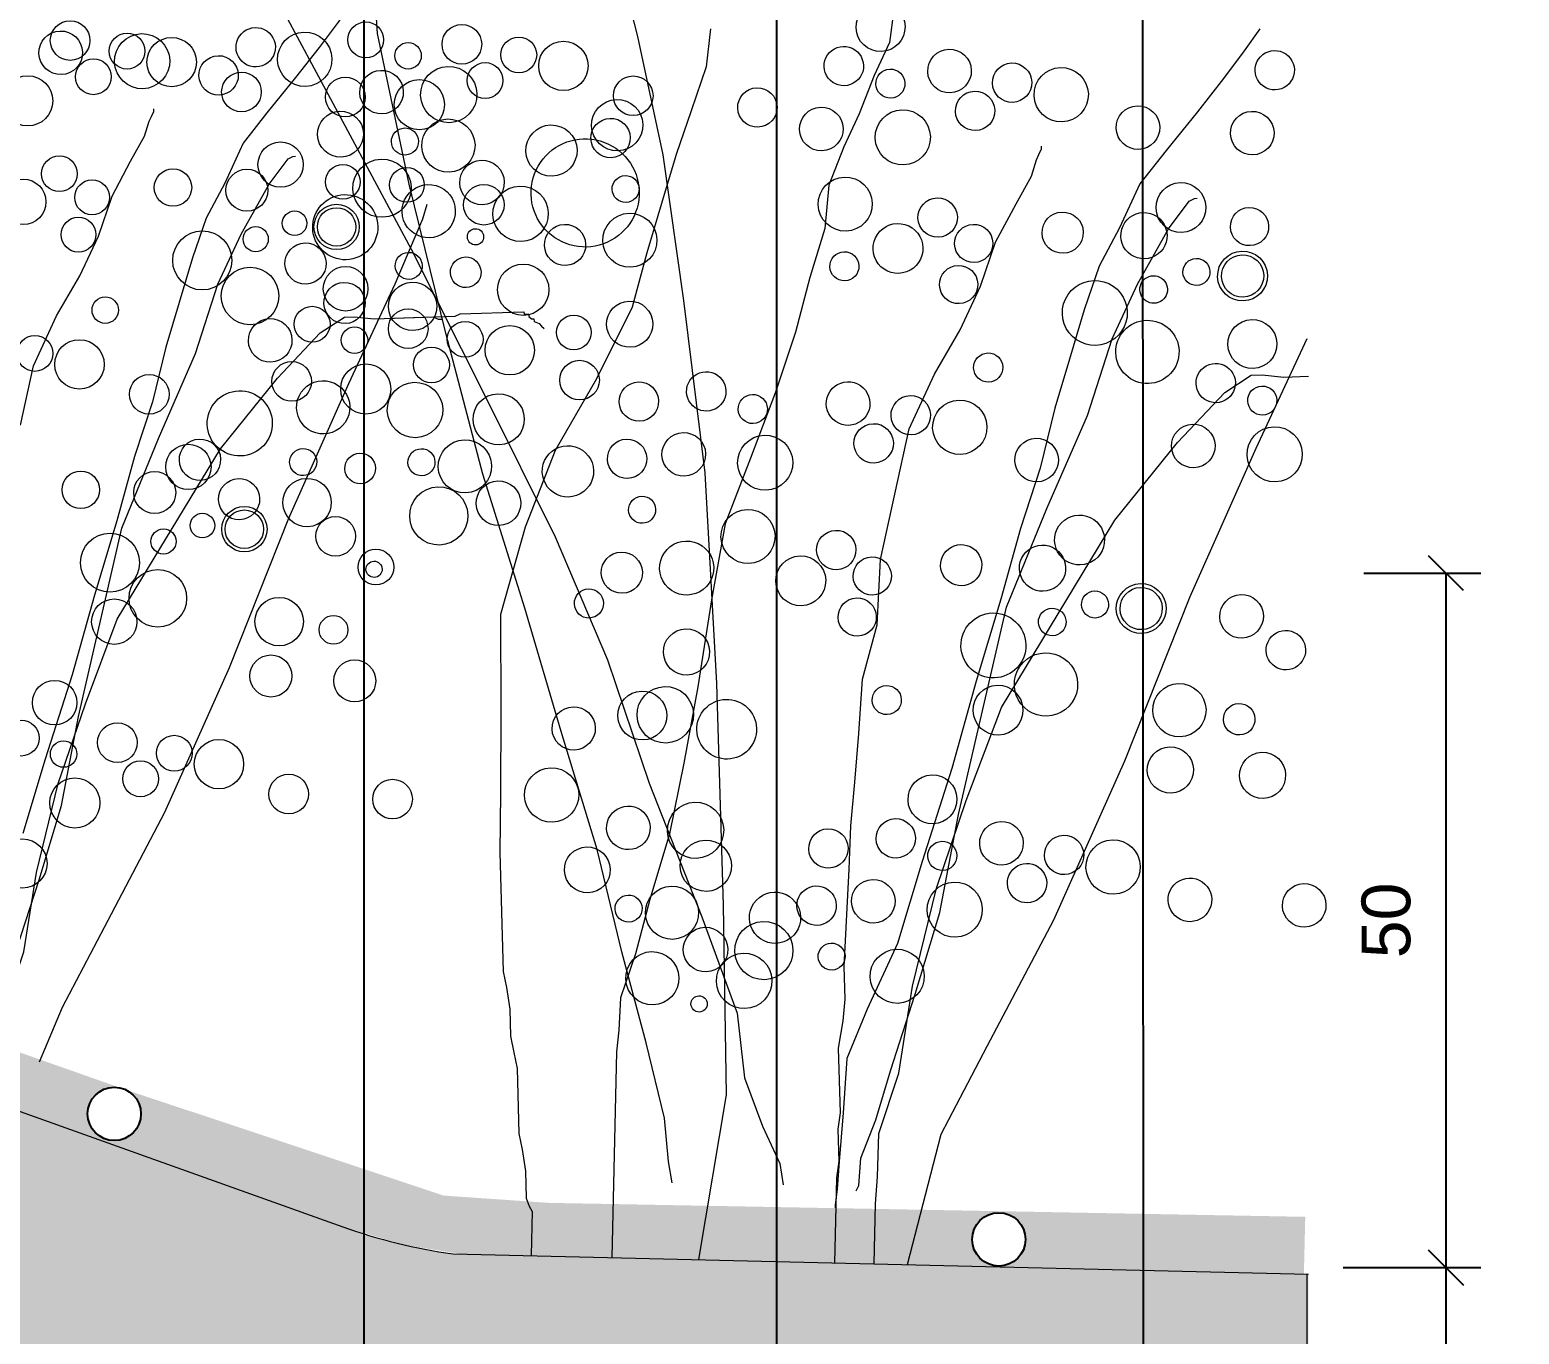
# Model space of a CAD drawing. Header units: metres. Extents: x -325 to 301, y -147 to 149.
# Drawn here: x 20.577 to 21.646, y 76.889 to 77.825 of the extents above; entities that cross this region are included whole.
import ezdxf

# ---------------------------------------------------------------- set-up
doc = ezdxf.new("R2010")
doc.units = ezdxf.units.M
doc.layers.get('Defpoints').update_dxf_attribs({"lineweight": 13})
doc.layers.add('-AUX-QAD', color=5, linetype='Continuous', plot=False)
doc.layers.add('-AUX_MON', color=3, linetype='Continuous', plot=False)
doc.layers.add('0-TX-1_25', color=7, linetype='Continuous', true_color=0x3f4f7f)
for name, color, linetype in [('02-TRAÇ-D-linia 2', 251, 'Continuous'), ('10-DET-encoixinat', 37, 'Continuous'), ('10-DET_TERRENY_compactat', 252, 'Continuous')]:
    doc.layers.add(name, color=color, linetype=linetype)
for name, color, linetype, lineweight in [('05-VEG-gris 50%', 253, 'Continuous', 18), ('1-CM', 7, 'Continuous', 0), ('2-L-secció', 1, 'Continuous', 0), ('3-TR Seleccionat', 44, 'Continuous', 0)]:
    doc.layers.add(name, color=color, linetype=linetype, lineweight=lineweight)
doc.styles.get("Standard").update_dxf_attribs({"font": 'arial.ttf'})
doc.dimstyles.new('ISO-25', dxfattribs={"dimtxt": 0.1, "dimasz": 0.1, "dimexe": 0.1, "dimexo": 0.1, "dimgap": 0.1, "dimtad": 1, "dimdec": 0, "dimlfac": 100, "dimzin": 9, "dimtxsty": 'Standard', "dimblk": 'OBLIQUE', "dimcen": 0.1, "dimadec": 0, "dimazin": 0, "dimtfac": 1, "dimtdec": 0, "dimtmove": 0, "dimatfit": 3, "dimldrblk": 'OBLIQUE', "dimfxl": 1, "dimarcsym": 0})

# ---------------------------------------------------------------- blocks, each defined once
blk = doc.blocks.new('ccddddddddddd')
for points in [[(94.73401807900518, 19.31669904664159), (94.73401807947084, 19.20720692630857), (94.72306444868445, 19.18530855188146), (94.71211094036698, 19.11961326375604), (94.69020380219445, 19.05391805805266), (94.6244823881425, 18.9663243945688), (94.53685383545235, 18.85683235758916), (94.42731814458966, 18.72544186376035), (94.2958753160201, 18.57215299457312), (94.18633962515742, 18.44076250074431), (94.09871107293293, 18.26557517424226), (94.01108251977712, 18.11228630598634), (93.94536110479385, 17.93709898088127), (93.8796396907419, 17.74001328041777), (93.81391827668995, 17.54292749799788), (93.74819686170667, 17.30204496672377), (93.66056830901653, 17.061162434984), (93.57293975679204, 16.7764830715023), (93.46340406592935, 16.44800687720999), (93.353868374601, 16.09763222653419), (93.22242554603145, 15.72535920049995), (93.11288985563442, 15.39688300620764)], [(93.15670413151383, 17.21445130370557), (93.22242554603145, 17.47723229182884), (93.33196123689413, 17.6962164491415), (93.44149692729115, 17.87140369229019), (93.52912548044696, 18.04659101786092), (93.59484689496458, 18.22177834343165), (93.68247544765472, 18.37506721215323), (93.74819686217234, 18.48455933155492), (93.77010400034487, 18.5502545372583), (93.78105750773102, 18.57215299457312), (93.79201113805175, 18.59405136900023), (93.79201113805175, 18.60500059742481)], [(92.91572561208159, 14.40050519490615), (92.92667911946774, 14.42240356933326), (92.93763275025412, 14.53189568873495), (93.00335416430607, 14.68518455792218), (93.06907557928935, 14.88227025792003), (93.17861126968637, 15.18884807731956), (93.28814696054906, 15.51732427207753), (93.37577551277354, 15.91149575449526), (93.59484689496458, 16.74363546911627), (93.77010400034487, 17.13780686911196), (93.94536110525951, 17.51007989514619), (94.0548967961222, 17.81665771501139), (94.16443248651922, 18.03564187232405), (94.29587531555444, 18.25462594628334), (94.38350386824459, 18.3641180661507), (94.40541100688279, 18.37506721215323), (94.41636451426893, 18.37506721261889)], [(93.15670413151383, 14.37860673805699), (93.26623982191086, 14.61948935221881), (93.46340406546369, 14.96986392093822), (93.74819686217234, 15.47352744080126), (94.0548967961222, 16.10858145449311), (94.33968959236518, 16.76553384354338), (94.6244823881425, 17.35679102642462), (94.84355376986787, 17.79475925769657), (94.97499659890309, 18.07943862024695), (94.99690373707563, 18.14513390883803)], [(92.99240053351969, 14.32386076077819), (92.99240053351969, 14.34575913567096), (93.00335416477174, 14.45525125460699), (93.01430767215788, 14.63043849822134), (93.10193622438237, 14.8713211119175), (93.1676576398313, 15.22169568063691), (93.27719332976267, 15.61586716352031), (93.40863615879789, 15.96624173223972), (93.56198612600565, 16.3385147578083), (94.04394316580147, 17.08306080941111), (94.30682882387191, 17.38963862881064), (94.50399306695908, 17.58672432973981), (94.61352875782177, 17.65241961786523), (94.6573430346325, 17.65241961693391), (94.74497158685699, 17.64147038897499), (95.00785724446177, 17.64147038944066), (95.02976438309997, 17.63052116055042), (95.05167152127251, 17.63052116055042)], [(94.74497158685699, 17.64147038897499), (95.10643942793831, 17.64147038850933), (95.12834656564519, 17.65241961739957), (95.41313936142251, 17.65241961786523), (95.41313936188817, 17.64147038897499), (95.43504650052637, 17.64147038897499), (95.43504650052637, 17.63052116008475), (95.44600000791252, 17.61957201454788), (95.45695363823324, 17.61957201454788), (95.45695363823324, 17.60862278658897), (95.47886077594012, 17.59767355816439), (95.48981428472325, 17.58672432880849), (95.50076791457832, 17.57577518327162)]]:
    blk.add_lwpolyline(points)
for centre, radius in [((93.4293061341159, 18.92029236769304), 0.08827586927244695), ((93.68123828433454, 18.86554630752653), 0.07971381322727139), ((93.87840252742171, 18.81080033024773), 0.1100385761945846), ((94.74539620196447, 18.88398976437747), 0.0797138132272792), ((95.17258533509448, 18.85114216106012), 0.08827586927244695), ((94.93160681519657, 18.80734532978386), 0.05896654791170974), ((95.42451748484746, 18.79639610135928), 0.07971381322727139), ((95.62168172886595, 18.74165012408048), 0.1100385761945846), ((93.52788831666112, 18.75605427054688), 0.07971381322727139), ((93.23214189056307, 18.65751137910411), 0.1116622003345008), ((94.18510246183723, 18.66846060752869), 0.08827588449571261), ((94.64681401941925, 18.63215800421312), 0.08828397434522552), ((95.27116751810536, 18.68690406344831), 0.07971381322727139), ((94.97542109200731, 18.5883611724712), 0.1116622003345008), ((95.92838166281581, 18.59931040136144), 0.08827588449571261), ((94.3494059368968, 18.33998441323638), 0.100948621194932), ((93.3635847195983, 18.3290351848118), 0.0797138132272792), ((93.19928124500439, 18.20859391894192), 0.100948621194932), ((93.86744889710099, 18.25239075068384), 0.08341479203162756), ((94.19605596922338, 18.23049237625673), 0.09355456895831013), ((94.62448251107708, 18.25462594581768), 0.07742319637127354), ((94.90927530638874, 18.23272757232189), 0.07743792491863587), ((93.50598117848858, 18.21954314783216), 0.07742317901411151), ((95.2488358868286, 18.13418468041345), 0.09029159687583978), ((93.44025976397097, 18.055305050686), 0.07742319637127354), ((94.40417384309694, 18.07720342511311), 0.05475392728177474), ((94.59038445679471, 18.05530505022034), 0.100948621194932), ((94.59038445679471, 18.05530505022034), 0.08552993772729109), ((93.9879382182844, 17.92391455639154), 0.1313904942115585), ((94.22891673771665, 18.01150821940973), 0.05583111220221605), ((94.19605596968904, 17.75967645877972), 0.1281631355179718), ((94.19605596968904, 17.75967645877972), 0.1281631355179718), ((94.62203529756516, 17.77874510781839), 0.09914972109653161), ((95.41313948435709, 17.7509624264203), 0.1143169033563484), ((93.54979545529932, 17.71587962796912), 0.05896654791170974), ((94.4686853303574, 17.62545615714043), 0.0797138132272792), ((94.89587446348742, 17.59260855335742), 0.08827586927244695), ((93.23039582651109, 17.53245938289911), 0.07971381322727139), ((93.42756007006392, 17.47771340515465), 0.1100385761945846), ((94.65489594358951, 17.54881172254682), 0.05896654791170974), ((95.14780661370605, 17.53786249365658), 0.07971381322727139), ((95.34497085725889, 17.48311651591212), 0.1100385761945846), ((95.63221086654812, 17.55387672642246), 0.07742319637128761), ((94.37010314781219, 17.37362439604476), 0.08828397434522552), ((94.99445664696395, 17.42837045621127), 0.07971381322727139), ((93.73426000401378, 17.33537368290126), 0.08827588449571261), ((94.69871022040024, 17.32982756523415), 0.1116622003345008), ((95.65167079120874, 17.34077679365873), 0.08827588449571261), ((93.89856347907335, 17.0068974881433), 0.100948621194932), ((93.41660643927753, 16.91930382605642), 0.08341479203162756), ((93.74521351233125, 16.89740545116365), 0.09355456895831013), ((93.95333138620481, 16.74411650048569), 0.05475392728177474), ((94.13954199897125, 16.72221812512726), 0.100948621194932), ((94.13954199897125, 16.72221812512726), 0.08552993772729109), ((93.53709576139227, 16.59082763129845), 0.1313904942115585), ((93.77807428082451, 16.67842129431665), 0.05583111220221605), ((94.54482411639765, 16.67842129431665), 0.08827588449571261), ((94.72008122131228, 16.53608157159761), 0.0797138132272792), ((93.74521351186559, 16.42658953461796), 0.1281631355179718), ((93.74521351186559, 16.42658953461796), 0.1281631355179718), ((93.54804926877841, 16.32804664317518), 0.100948621194932), ((94.28193845879287, 16.30614826828241), 0.1078442209085107), ((94.52291697775945, 16.26235143747181), 0.06385108598971867), ((94.23812418198213, 16.0652657370083), 0.09355468922416664), ((94.61054553091526, 16.03241805126891), 0.09355468922416664), ((93.2718820180744, 15.97543687839061), 0.09914972109653161), ((93.11853205086663, 15.82214792724699), 0.0797138132272792), ((93.54572118353099, 15.7893003243953), 0.08827586927244695), ((93.30474266409874, 15.74550349265337), 0.05896654791170974), ((93.79765333421528, 15.73455426422879), 0.07971381322727139), ((93.9948175768368, 15.67980828741565), 0.1100385761945846), ((93.64430336654186, 15.62506222724915), 0.07971381322727139), ((93.34855694044381, 15.52651933580637), 0.1116622003345008), ((94.30151751171798, 15.53746856376529), 0.08827588449571261), ((94.76322906883433, 15.50116596091539), 0.08828397434522552), ((93.10757842008024, 15.26373842963949), 0.1094920372972297)]:
    blk.add_circle(centre, radius)
blk = doc.blocks.new('_Oblique')
at = {"color": 0, "lineweight": -2}
blk.add_line((-0.499999999995058, -0.4999999998130015), (0.500000000028669, 0.500000000163238), dxfattribs=at)
blk = doc.blocks.new('*D1011')
at = {"layer": '0-TX-1_25', "color": 0, "lineweight": -2, "transparency": 16777216}
for p, q in [((21.53427497680779, 77.43497168870294), (21.61826005562697, 77.43497168870294)), ((21.59326005562697, 77.43497168870294), (21.59326005562697, 76.93644658167496)), ((21.51955763910064, 76.93644658167496), (21.61826005562697, 76.93644658167496))]:
    blk.add_line(p, q, dxfattribs=at)
at = {"layer": 'Defpoints', "color": 0, "transparency": 16777216}
for p in [(21.5092749768078, 77.43497168870294), (21.49455763910064, 76.93644658167496), (21.59326005562697, 76.93644658167496)]:
    blk.add_point(p, dxfattribs=at)
at = {"layer": '0-TX-1_25', "color": 0, "lineweight": -2, "transparency": 16777216, "xscale": 0.025, "yscale": 0.025, "zscale": 0.025}
for p, rotation in [((21.59326005562697, 77.43497168870294), 90), ((21.59326005562697, 76.93644658167496), 270)]:
    blk.add_blockref('_Oblique', p, dxfattribs=dict(at, rotation=rotation))
at = {"layer": '0-TX-1_25', "color": 0, "transparency": 16777216, "insert": (21.55039000105673, 77.18570913518894), "char_height": 0.035, "attachment_point": 5, "rotation": 90}
blk.add_mtext('50', dxfattribs=at)
blk = doc.blocks.new('*D1012')
at = {"layer": '0-TX-1_25', "color": 0, "lineweight": -2, "transparency": 16777216}
for p, q in [((21.53427497682531, 76.93644658168911), (21.61826005564451, 76.93644658168911)), ((21.59326005564451, 76.93644658168911), (21.59326005564451, 76.38792147466113)), ((21.51955763911815, 76.38792147466113), (21.61826005564451, 76.38792147466113))]:
    blk.add_line(p, q, dxfattribs=at)
at = {"layer": 'Defpoints', "color": 0, "transparency": 16777216}
for p in [(21.50927497682531, 76.93644658168911), (21.49455763911816, 76.38792147466113), (21.59326005564451, 76.38792147466113)]:
    blk.add_point(p, dxfattribs=at)
at = {"layer": '0-TX-1_25', "color": 0, "lineweight": -2, "transparency": 16777216, "xscale": 0.025, "yscale": 0.025, "zscale": 0.025}
for p, rotation in [((21.59326005564451, 76.93644658168911), 90), ((21.59326005564451, 76.38792147466113), 270)]:
    blk.add_blockref('_Oblique', p, dxfattribs=dict(at, rotation=rotation))
at = {"layer": '0-TX-1_25', "color": 0, "transparency": 16777216, "insert": (21.55046162453948, 76.6621840281751), "char_height": 0.035, "attachment_point": 5, "rotation": 90}
blk.add_mtext('55', dxfattribs=at)

msp = doc.modelspace()

# ---------------------------------------------------------------- hatches: boundary and pattern name
at = {"layer": '10-DET-encoixinat'}
h = msp.add_hatch(dxfattribs=at)
h.set_pattern_fill('CROSS', color=256, scale=0.04999999999999997, angle=91.66889548920817)
h.set_pattern_definition([(135.910817346098, (9.254955547378444, 72.81619366922993), (-0.01767543594103214, -0.000281005861983161), [0.006249999999999993, -0.01874999999999998]), (225.9108173460979, (9.254885294457011, 72.82061252732407), (0.000281005861983161, -0.01767543594103215), [0.006249999999999993, -0.01874999999999998])])
edge = h.paths.add_edge_path()
edge.add_line((19.40426612271094, 77.46497168870289), (19.40426612224528, 77.2652096973138))
edge.add_line((19.40426612224528, 77.2652096973138), (19.52670743606376, 76.79169178689887))
edge.add_line((19.52670743606376, 76.79169178689887), (20.61158481082651, 76.43006581787249))
edge.add_arc((20.88037853041107, 77.23644657892824), 0.8499999973464439, 251.5650426997877, 270.0000003406949)
edge.add_line((20.88037853546538, 76.3864465815818), (21.49455763816931, 76.3864465815818))
edge.add_line((21.49455763816931, 76.3864465815818), (21.49455763908389, 76.93181699326996))
edge.add_line((21.49455763908389, 76.93181699326996), (20.88037853174009, 76.94637161970849))
edge.add_arc((20.93199237187277, 77.32736714711616), 0.3844757214674237, 250.131195935182, 262.28505132981314, ccw=False)
edge.add_line((20.80132155444576, 76.96577799093079), (19.49423445712873, 77.43497168960627))
edge.add_line((19.49423445712873, 77.43497168960627), (19.40426612271094, 77.46497168870289))
at = {"layer": '10-DET_TERRENY_compactat'}
h = msp.add_hatch(dxfattribs=at)
h.set_pattern_fill('HEX', color=256, scale=0.002, angle=0.5782318252177278)
h.set_pattern_definition([(0.5782318252177278, (0.549165722126844, -8.408593412523473), (-0.000110995747240735, 0.01099796253877573), [0.00635, -0.0127]), (120.5782318252177, (0.549165722126844, -8.408593412523473), (-0.00946901707482901, -0.005595106406210373), [0.00635, -0.0127]), (60.57823182521773, (0.5555153987575636, -8.40852932909894), (-0.009580012822069743, 0.00540285613256535), [0.00635, -0.0127])])
h.paths.add_polyline_path([(19.40426612271094, 77.46497168870289), (19.85260917925818, 77.3433663045403), (20.19829420302849, 77.22136960070243), (20.6450935668086, 77.06427488813291), (20.87356986982488, 76.98817931409106), (20.94947230474233, 76.98293192219178), (21.4922463812803, 76.97291423615862), (21.49127431538585, 76.93189480045899), (20.88598257024922, 76.94623881693798), (20.84635288576628, 76.95255058022336), (20.80132155444568, 76.96577799093082), (20.60956121619994, 77.03429750000717), (20.11428299349581, 77.21126955265554)])
edge = h.paths.add_edge_path(flags=16)
edge.add_arc((19.84008012810117, 77.32888649289481), 0.01914789983742415, 0, 360)
edge = h.paths.add_edge_path(flags=16)
edge.add_arc((20.19295778152204, 77.202980346403), 0.01914789983742415, 0, 360)
edge = h.paths.add_edge_path(flags=16)
edge.add_arc((20.63720833024252, 77.04682595944142), 0.01914789983742415, 0, 360)
edge = h.paths.add_edge_path(flags=16)
edge.add_arc((21.27223510822759, 76.95670794959706), 0.01914789983742415, 0, 360)
at = {"layer": '3-TR Seleccionat'}
h = msp.add_hatch(dxfattribs=at)
h.set_pattern_fill('ANSI31', color=256, scale=0.002, angle=225, style=0)
h.set_pattern_definition([(270, (1.724461629969113, 15.11476513127442), (0.00635, -4.336808689942018e-19), [])])
edge = h.paths.add_edge_path()
edge.add_line((19.75054990936692, 75.92650813836374), (19.47694866301461, 76.98401666688261))
edge.add_line((19.47694866301461, 76.98401666688261), (18.51381635105335, 76.98401666688261))
edge.add_line((18.51381635105335, 76.98401666688261), (18.51381635105335, 75.16673965454368))
edge.add_line((18.51381635105335, 75.16673965454368), (19.49426612209626, 75.16673965396937))
edge.add_line((19.49426612209626, 75.16673965396937), (21.49455763863497, 75.16673965536636))
edge.add_line((21.49455763863497, 75.16673965536636), (21.49455763910063, 75.63644658111613))
edge.add_line((21.49455763910063, 75.63644658111613), (20.88037853927882, 75.63644658097395))
edge.add_arc((20.88037853166948, 77.23644658039092), 1.599999999416966, 251.5650427093889, 270.00000027248956, ccw=False)
edge.add_line((20.3744138818989, 75.71855337883923), (19.75054990936692, 75.92650813836374))

# ---------------------------------------------------------------- linework, layer by layer
at = {"layer": '-AUX-QAD'}
for radius in [4.423163336561861, 4.207516772289723]:
    msp.add_circle((16.89760635375546, 80.82832178061602), radius, dxfattribs=at)
at = {"layer": '-AUX_MON'}
for radius in [2.605396921805838, 2.303722373471873]:
    msp.add_circle((19.91883515369868, 76.45016396264691), radius, dxfattribs=at)
at = {"layer": '0-TX-1_25'}
for p, q in [((20.81661889351015, 75.88580351560064), (20.81661889351015, 77.98870204491712)), ((21.3764666570174, 75.73643837905135), (21.37567636805196, 77.98870204491371))]:
    msp.add_line(p, q, dxfattribs=at)
msp.add_lwpolyline([(21.1129748639463, 75.63644658111613), (21.1129748639463, 77.98658681605394)], dxfattribs=at)
at = {"layer": '02-TRAÇ-D-linia 2'}
for centre in [(20.63720833024252, 77.04682595944142), (21.27223510822759, 76.95670794959706)]:
    msp.add_circle(centre, 0.01914789983742415, dxfattribs=at)
at = {"layer": '05-VEG-gris 50%'}
for p, q in [((20.82627446575188, 77.82232188224972), (20.81971047351234, 77.91147952970297)), ((20.99526302887224, 77.88955653203831), (21.01289331119605, 77.82015616983355)), ((21.19692955210903, 77.8392803433928), (21.1937458957369, 77.81587479520769)), ((20.75979660356515, 77.83586547548131), (20.80095822781422, 77.75940177777031)), ((20.84895341655337, 77.71422323189856), (20.82627446575188, 77.82232188224972)), ((21.01289331119605, 77.82015616983355), (21.03098984666266, 77.73522984866233)), ((21.06519774252646, 77.82561188425117), (21.06213064955645, 77.79832485342578)), ((21.1937458957369, 77.81587479520769), (21.18279616858908, 77.79223602708609)), ((21.45962199566983, 77.82580170199455), (21.44843914171778, 77.80992591358901)), ((21.44843914171778, 77.80992591358901), (21.43348981484868, 77.79005203327344)), ((21.06213064955645, 77.79832485342578), (21.0514140487472, 77.76692310651944)), ((21.18279616858908, 77.79223602708609), (21.17196300391205, 77.7647157770227)), ((21.43348981484868, 77.79005203327344), (21.4147740155282, 77.76618004614667)), ((21.0514140487472, 77.76692310651944), (21.0406974474723, 77.73552137358294)), ((21.17196300391205, 77.7647157770227), (21.16101327583291, 77.74107700936676)), ((21.4147740155282, 77.76618004614667), (21.39229174375632, 77.73830996641138)), ((20.80095822781422, 77.75940177777031), (20.85035217691311, 77.66764535476634)), ((21.16101327583291, 77.74107700936676), (21.15018011115589, 77.71355675930337)), ((21.30286535712057, 77.7395094249043), (21.30280707495385, 77.7414501735586)), ((21.0406974474723, 77.73552137358294), (21.03009740959951, 77.70023812936799)), ((21.03098984666266, 77.73522984866233), (21.04578616328635, 77.6307794621791)), ((21.29568210149282, 77.71986876405956), (21.29921544760563, 77.73162983545282)), ((21.29921544760563, 77.73162983545282), (21.30104039142006, 77.73556963751273)), ((21.30104039142006, 77.73556963751273), (21.30286535712057, 77.7395094249043)), ((21.39229174375632, 77.73830996641138), (21.37357594443583, 77.71443797905178)), ((21.28461581140854, 77.70011147857824), (21.29568210149282, 77.71986876405956)), ((20.87551540460535, 77.60624117731297), (20.84895341655337, 77.71422323189856)), ((21.15018011115589, 77.71355675930337), (21.14722958251932, 77.68238823116937)), ((21.37357594443583, 77.71443797905178), (21.35897630730742, 77.6829196221772)), ((21.03009740959951, 77.70023812936799), (21.01949737219238, 77.66495489912288)), ((21.26989961087801, 77.67247461877943), (21.28461581140854, 77.70011147857824)), ((21.39398191169002, 77.68202836114162), (21.40893123855912, 77.70190225635835)), ((21.40893123855912, 77.70190225635835), (21.41275599271157, 77.70395960007974)), ((21.41275599271157, 77.70395960007974), (21.41469749992811, 77.70401790436537)), ((21.14722958251932, 77.68238823116937), (21.13662954418086, 77.64710500162275)), ((21.35897630730742, 77.6829196221772), (21.34426010724255, 77.65528276214556)), ((21.37184932965883, 77.64251381974847), (21.39398191169002, 77.68202836114162)), ((20.85035217691311, 77.66764535476634), (20.90409541454264, 77.56047958299698)), ((21.25918300960311, 77.64107287140743), (21.26989961087801, 77.67247461877943)), ((21.01949737219238, 77.66495489912288), (21.00901389725604, 77.62579017250047)), ((21.13662954418086, 77.64710500162275), (21.12614607017585, 77.60794027453468)), ((21.34426010724255, 77.65528276214556), (21.33354350596764, 77.62388101500639)), ((21.24458337294035, 77.60955451430002), (21.25918300960311, 77.64107287140743)), ((21.35359978348114, 77.60311587365524), (21.37184932965883, 77.64251381974847)), ((21.00901389725604, 77.62579017250047), (20.98334796957769, 77.5745145448129)), ((21.04578616328635, 77.6307794621791), (21.06116529645496, 77.50692163339065)), ((21.33354350596764, 77.62388101500639), (21.32294346856051, 77.5885977849941)), ((20.90184426492178, 77.50602211641328), (20.87551540460535, 77.60624117731297)), ((21.12614607017585, 77.60794027453468), (21.11189612278812, 77.56477745576942)), ((21.22610069949278, 77.57791956212552), (21.24458337294035, 77.60955451430002)), ((21.33581649091192, 77.54819196836272), (21.35359978348114, 77.60311587365524)), ((21.45700654385709, 77.52463644907058), (21.49350563667812, 77.60343232705438)), ((21.32294346856051, 77.5885977849941), (21.31234343115338, 77.55331454077916)), ((20.98334796957769, 77.5745145448129), (20.95379900604584, 77.52312230715708)), ((21.20785115378075, 77.53852161579945), (21.22610069949278, 77.57791956212552)), ((21.43442592162737, 77.5647507265787), (21.45349141068854, 77.57697825204761)), ((21.45349141068854, 77.57697825204761), (21.46125748239555, 77.57721147151844)), ((21.46125748239555, 77.57721147151844), (21.47684790704497, 77.57573716180579)), ((21.47684790704497, 77.57573716180579), (21.49455763863497, 77.57626899495901)), ((21.47684790704497, 77.57573716180579), (21.49455763863497, 77.57626899495901)), ((20.90409541454264, 77.56047958299698), (20.95372249044576, 77.46096016584144)), ((21.11189612278812, 77.56477745576942), (21.09387970341467, 77.51761652972729)), ((21.40052766863354, 77.52876783838676), (21.43442592162737, 77.5647507265787)), ((21.31234343115338, 77.55331454077916), (21.3019765191535, 77.5102683317493)), ((21.19760080611431, 77.49159390969382), (21.20785115378075, 77.53852161579945)), ((21.30673378052288, 77.48127377197326), (21.33581649091192, 77.54819196836272)), ((21.35556312555545, 77.47302766541199), (21.40052766863354, 77.52876783838676)), ((20.95379900604584, 77.52312230715708), (20.93213267715745, 77.4680817925948)), ((21.09387970341467, 77.51761652972729), (21.07586328404122, 77.47045561858633)), ((21.40967428729036, 77.41832030635507), (21.45700654385709, 77.52463644907058)), ((20.93193959815525, 77.40980114765645), (20.90184426492178, 77.50602211641328)), ((21.06116529645496, 77.50692163339065), (21.06959430080005, 77.35566014960588)), ((21.3019765191535, 77.5102683317493), (21.28772657316276, 77.46710551251837)), ((21.18735045798221, 77.44466621779085), (21.19760080611431, 77.49159390969382)), ((21.27776763307028, 77.41047409294353), (21.30673378052288, 77.48127377197326)), ((20.93213267715745, 77.4680817925948), (20.91458251092681, 77.40539492202171)), ((21.07586328404122, 77.47045561858633), (21.06584606271335, 77.41576493276463)), ((21.28772657316276, 77.46710551251837), (21.2737097521136, 77.41617971403704)), ((21.27409948965632, 77.33849161352211), (21.35556312555545, 77.47302766541199)), ((20.95372249044576, 77.46096016584144), (20.99135076811635, 77.37273541117267)), ((21.18486618202277, 77.39797173092322), (21.18735045798221, 77.44466621779085)), ((20.95791876919665, 77.3212265491131), (20.93193959815525, 77.40980114765645)), ((21.06584606271335, 77.41576493276463), (21.05606196818971, 77.35331126722687)), ((21.24336668009036, 77.26181139891216), (21.27776763307028, 77.41047409294353)), ((21.2737097521136, 77.41617971403704), (21.25604302248084, 77.35737432610424)), ((21.36269172092997, 77.30035970151604), (21.40967428729036, 77.41832030635507)), ((20.91458251092681, 77.40539492202171), (20.91473912119963, 77.33546980122284)), ((21.1743827075521, 77.35880700430081), (21.18486618202277, 77.39797173092322)), ((20.99135076811635, 77.37273541117267), (21.02121297454559, 77.28427742213191)), ((21.17166530478843, 77.31987549668358), (21.1743827075521, 77.35880700430081)), ((21.25604302248084, 77.35737432610424), (21.23849285671585, 77.29468744132848)), ((21.05606196818971, 77.35331126722687), (21.04604474639618, 77.29862059630634)), ((21.06959430080005, 77.35566014960588), (21.07437339609587, 77.19651909150363)), ((20.91473912119963, 77.33546980122284), (20.91454606408351, 77.27718915768148)), ((21.24889981465512, 77.2716900271009), (21.27409948965632, 77.33849161352211)), ((20.98378137590461, 77.23653344741271), (20.95791876919665, 77.3212265491131)), ((21.16883133815699, 77.28482548660779), (21.17166530478843, 77.31987549668358)), ((21.04604474639618, 77.29862059630634), (21.03591096213185, 77.24781140756042)), ((21.23849285671585, 77.29468744132848), (21.21717621803381, 77.22800246417702)), ((21.31170955484831, 77.18616396958188), (21.36269172092997, 77.30035970151604)), ((21.02121297454559, 77.28427742213191), (21.05907437902042, 77.18828967307874)), ((21.16588080952042, 77.25365695847378), (21.16883133815699, 77.28482548660779)), ((20.91454606408351, 77.27718915768148), (20.91388673147284, 77.23443447217525)), ((21.22746661257096, 77.2088865467924), (21.24889981465512, 77.2716900271009)), ((21.22993267651745, 77.19147814462141), (21.24336668009036, 77.26181139891216)), ((21.16487178623774, 77.22254674999223), (21.16588080952042, 77.25365695847378)), ((21.03591096213185, 77.24781140756042), (21.0217775786119, 77.20076709125371)), ((20.91388673147284, 77.23443447217525), (20.9164511239911, 77.1490417122952)), ((21.0015282220962, 77.163251588365), (20.98378137590461, 77.23653344741271)), ((21.21717621803381, 77.22800246417702), (21.19950948793539, 77.16919707670988)), ((21.16362965943389, 77.19919950679125), (21.16487178623774, 77.22254674999223)), ((21.21014957314455, 77.13843668230058), (21.22746661257096, 77.2088865467924)), ((21.0217775786119, 77.20076709125371), (21.01129410414123, 77.1616023646313)), ((21.07437339609587, 77.19651909150363), (21.07651160469376, 77.06060865266429)), ((21.16238751027831, 77.1758522631246), (21.16362965943389, 77.19919950679125)), ((21.05907437902042, 77.18828967307874), (21.08447073398256, 77.11912251567648)), ((21.21226594641902, 77.1326727566886), (21.22993267651745, 77.19147814462141)), ((21.26391104513877, 77.09537378536717), (21.31170955484831, 77.18616396958188)), ((21.16114538347446, 77.15250501992361), (21.16238751027831, 77.1758522631246)), ((21.19950948793539, 77.16919707670988), (21.17761003270843, 77.12191954093234)), ((21.01129410414123, 77.1616023646313), (21.00057750286632, 77.1302006172593)), ((21.01904194101789, 77.09773270856769), (21.0015282220962, 77.163251588365)), ((20.9164511239911, 77.1490417122952), (20.91874234236874, 77.13745554095314)), ((21.16184476295584, 77.12921608147391), (21.16114538347446, 77.15250501992361)), ((20.91874234236874, 77.13745554095314), (20.92115010319375, 77.12198788627231)), ((21.1944826538498, 77.07774885116325), (21.21226594641902, 77.1326727566886)), ((21.20036547815525, 77.07598303166398), (21.21014957314455, 77.13843668230058)), ((20.92115010319375, 77.12198788627231), (20.92173291927301, 77.10258044466556)), ((21.00057750286632, 77.1302006172593), (20.99933535371073, 77.10685338802816)), ((21.16036948699602, 77.1136318172905), (21.16184476295584, 77.12921608147391)), ((21.17761003270843, 77.12191954093234), (21.16312695898213, 77.08651970141747)), ((21.08447073398256, 77.11912251567648), (21.08975252879881, 77.072661262948)), ((21.15706926815309, 77.09410776594834), (21.16036948699602, 77.1136318172905)), ((20.92173291927301, 77.10258044466556), (20.92402413858198, 77.0909942733235)), ((20.99933535371073, 77.10685338802816), (20.99786009963699, 77.09126912454323)), ((20.92402413858198, 77.0909942733235), (20.92631533507355, 77.07940811595128)), ((20.99786009963699, 77.09126912454323), (20.99436235230819, 76.94367046639903)), ((21.03232293527671, 77.04374168139131), (21.01904194101789, 77.09773270856769)), ((21.15846802711584, 77.04752988904895), (21.15706926815309, 77.09410776594834)), ((21.2308287354941, 77.03222047655092), (21.26391104513877, 77.09537378536717)), ((20.92631533507355, 77.07940811595128), (20.92771409496763, 77.03283023905189)), ((21.16312695898213, 77.08651970141747), (21.16040955668413, 77.04758819403307)), ((21.08975252879881, 77.072661262948), (21.10245070604705, 77.03807767714554)), ((21.18388261644267, 77.04246562161663), (21.1944826538498, 77.07774885116325)), ((21.18611553169885, 77.03282019799755), (21.20036547815525, 77.07598303166398)), ((21.07651160469376, 77.06060865266429), (21.05656594606099, 76.94219638488212)), ((21.15687621010565, 77.03582712240697), (21.15846802711584, 77.04752988904895)), ((21.16040955668413, 77.04758819403307), (21.15757559005269, 77.01253818372444)), ((21.03519696973362, 77.012748082878), (21.03232293527671, 77.04374168139131)), ((21.10245070604705, 77.03807767714554), (21.11491575649106, 77.01125708502897)), ((21.15757559005269, 77.01253818372444), (21.15687621010565, 77.03582712240697)), ((21.17304945176565, 77.01494537132041), (21.18388261644267, 77.04246562161663)), ((20.92771409496763, 77.03283023905189), (20.93000531334528, 77.0212440819125)), ((21.18510653030225, 77.00170998998166), (21.18611553169885, 77.03282019799755)), ((21.20657167839606, 76.93864159545397), (21.2308287354941, 77.03222047655092)), ((20.93000531334528, 77.0212440819125), (20.93241307323896, 77.00577642769733)), ((21.17169073967361, 76.99547961006121), (21.17304945176565, 77.01494537132041)), ((20.93241307323896, 77.00577642769733), (20.93299588978388, 76.98636898609058)), ((21.03760473009297, 76.99728042866283), (21.03519696973362, 77.012748082878)), ((21.11491575649106, 77.01125708502897), (21.11732353873649, 76.99578943127946)), ((21.15598375115641, 77.00083541661681), (21.15757559005269, 77.01253818372444)), ((21.15757559005269, 77.01253818372444), (21.15621687796065, 76.99307243713358)), ((21.15453912169851, 76.939874646882), (21.15598375115641, 77.00083541661681)), ((21.15621687796065, 76.99307243713358), (21.15462506048479, 76.98136965628893)), ((21.16986579585918, 76.9915398231353), (21.17169073967361, 76.99547961006121)), ((21.18374781821021, 76.98224422872246), (21.18510653030225, 77.00170998998166)), ((20.93299588978388, 76.98636898609058), (20.93511226352402, 76.98060504581028)), ((21.18272792668602, 76.93920663730395), (21.18374781821021, 76.98224422872246)), ((20.93511226352402, 76.98060504581028), (20.93717033414268, 76.97678186768846)), ((20.93717033414268, 76.97678186768846), (20.93641821070291, 76.94504360873695)), ((21.15462506048479, 76.98136965628893), (21.15468334218585, 76.97942892207013))]:
    msp.add_line(p, q, dxfattribs=at)
for centre, major_axis, ratio, start_param, end_param in [((21.18731069143959, 77.8269399746898), (0.01243248633716986, 0.01243248633716986), 0.9999999999999625, 5.527808680557595, 11.81099398773718), ((20.738695837074, 77.81248914940463), (-0.009995397696246175, 0.009995397696246173), 0.9999999999998255, 3.957012353762841, 10.24019766094243), ((20.59872111303829, 77.80847647414723), (0.01107001908527282, 0.01107001908527282), 0.9999999999999288, 5.527808680557588, 11.81099398773717), ((20.65719977671378, 77.80246264092804), (-0.0140014390830745, 0.0140014390830745), 0.9999999999999554, 3.957012353762751, 10.24019766094234), ((20.77393456779518, 77.80383492332132), (-0.01379785116862609, 0.01379785116862609), 0.9999999999999105, 3.957012353762783, 10.24019766094237), ((20.71209740264439, 77.79226543988281), (-0.009995397696246288, 0.009995397696246288), 0.9999999999999905, 3.957012353762689, 10.24019766094228), ((21.16094538381421, 77.79895327124925), (0.009995397696247462, 0.009995397696247462), 0.999999999999886, 5.527808680557587, 11.81099398773717), ((21.2368394164192, 77.79540492991165), (-0.01106900278179317, 0.01106900278179317), 0.9999999999998737, 3.957012353762805, 10.24019766094239), ((21.47030935062193, 77.79597573029989), (-0.00999539769624752, 0.00999539769624752), 0.9999999999998749, 3.957012353762809, 10.2401976609424), ((20.82905473046102, 77.78023777274595), (-0.01106900469065414, 0.01106900469065414), 0.9999999999998839, 3.957012353762742, 10.24019766094233), ((20.87731361154565, 77.77850776399666), (0.01428597054296118, 0.01428597054296118), 0.9999999999999392, 5.527808680557591, 11.81099398773718), ((21.19435914883488, 77.78635924310603), (-0.0073938765853773, 0.0073938765853773), 0.9999999999998912, 3.95701235376275, 10.24019766094234), ((21.28178574748435, 77.7870422138478), (0.009995397696247188, 0.009995397696247188), 0.9999999999998702, 5.527808680557579, 11.81099398773716), ((21.31702447773986, 77.77838798823015), (0.01379785116862531, 0.01379785116862531), 0.999999999999981, 5.527808680557628, 11.81099398773721), ((20.99823799355053, 77.75649020519288), (-0.01302529553383464, 0.01302529553383464), 0.9999999999999145, 3.957012353762762, 10.24019766094235), ((21.09890551630505, 77.76922578668402), (-0.009995397696246959, 0.009995397696246957), 0.9999999999998592, 3.957012353762754, 10.24019766094234), ((21.25518731305473, 77.76681850409315), (-0.009995397696246959, 0.009995397696246957), 0.9999999999998592, 3.957012353762754, 10.24019766094234), ((20.79958780666911, 77.75006991393113), (-0.01163682326833067, 0.01163682326833067), 0.9999999999999477, 3.957012353762758, 10.24019766094234), ((21.14481218995624, 77.75379139837989), (0.01107001908527345, 0.01107001908527345), 0.9999999999999273, 5.527808680557584, 11.81099398773717), ((21.20329085363173, 77.7477775651607), (-0.01400143908307558, 0.01400143908307558), 0.999999999999977, 3.957012353762734, 10.24019766094232), ((21.37214464087137, 77.75479083718912), (-0.01106900469065414, 0.01106900469065414), 0.9999999999998839, 3.957012353762742, 10.24019766094233), ((21.45417615722963, 77.75081385743053), (0.01107001908527345, 0.01107001908527345), 0.9999999999999266, 5.527808680557527, 11.81099398773711), ((20.84587201474332, 77.74481405761273), (-0.006865651716501942, 0.006865651716501943), 0.999999999999804, 3.957012353762861, 10.24019766094245), ((20.87705286404216, 77.7418654530886), (-0.01352269868396626, 0.01352269868396625), 0.9999999999999218, 3.957012353762742, 10.24019766094233), ((20.95100538943061, 77.73825880723254), (-0.01302529553383464, 0.01302529553383464), 0.9999999999999145, 3.957012353762762, 10.24019766094235), ((20.99348565654927, 77.7473044935725), (0.009995397696247717, 0.009995397696247717), 0.9999999999998272, 5.527808680557557, 11.81099398773714), ((20.97523611083724, 77.70790654747927), (-0.0274625884008594, 0.0274625884008594), 0.9999999999999801, 3.95701235376272, 10.24019766094231), ((20.829389130679, 77.71129666130238), (-0.01478774357516917, 0.01478774357516917), 0.9999999999999436, 3.957012353762764, 10.24019766094235), ((20.90116702251234, 77.7153946759756), (0.01132175695610326, 0.01132175695610326), 0.9999999999995604, 5.527808680557403, 11.81099398773699), ((21.0043005868616, 77.71072186879994), (-0.006864654877122784, 0.006864654877122782), 0.9999999999999787, 3.957012353762733, 10.24019766094232), ((21.16197621913724, 77.69991699537442), (0.01372932008957781, 0.01372932008957781), 0.9999999999998574, 5.527808680557542, 11.81099398773713), ((20.86291948052221, 77.69482113724754), (0.01352270812789216, 0.01352270812789216), 0.999999999999914, 5.527808680557533, 11.81099398773712), ((20.92885428665303, 77.69291621331305), (0.01407058628499213, 0.01407058628499213), 0.999999999999809, 5.527808680557502, 11.81099398773709), ((21.40301584823155, 77.69744307106541), (-0.01265805228579737, 0.01265805228579737), 0.9999999999998175, 3.957012353762773, 10.24019766094236), ((20.80302382305362, 77.683309957629), (-0.01653597461458693, 0.01653597461458693), 0.999999999999958, 3.957012353762724, 10.24019766094231), ((21.22833751792186, 77.69025488431745), (-0.009995397696246945, 0.009995397696246945), 0.9999999999997367, 3.957012353762822, 10.24019766094241), ((21.00734946688735, 77.67390602478937), (0.01372932008957818, 0.01372932008957818), 0.9999999999998511, 5.527808680557585, 11.81099398773717), ((21.31805531352856, 77.67935169791983), (-0.0104594672660885, 0.0104594672660885), 0.9999999999999138, 3.957012353762749, 10.24019766094234), ((21.37641741333627, 77.67721936154359), (0.01173090440891508, 0.01173090440891508), 0.99999999999985, 5.527808680557523, 11.81099398773711), ((21.45222747091302, 77.6837775076385), (-0.009708174873520617, 0.009708174873520613), 0.9999999999998496, 3.957012353762789, 10.24019766094237), ((20.89650809064605, 77.67640487780974), (0.004118794993340919, 0.004118794993340918), 0.9999999999998611, 5.5278086805576, 11.81099398773719), ((20.96081131881201, 77.6705659593101), (0.01045658659444313, 0.01045658659444313), 0.9999999999996589, 5.527808680557413, 11.810993987737), ((21.19985585844242, 77.66803212162287), (0.01265805228579625, 0.01265805228579625), 0.9999999999999936, 5.527808680557576, 11.81099398773716), ((21.25416007822477, 77.67160540657298), (0.009708172697087802, 0.0097081726970878), 0.9999999999998053, 5.527808680557488, 11.81099398773707), ((20.77446536066108, 77.65719990573072), (-0.01048147691433693, 0.01048147691433693), 0.9999999999998894, 3.957012353762825, 10.24019766094241), ((21.44724456498497, 77.6482664186153), (0.01265805228579662, 0.01265805228579662), 0.9999999999999876, 5.527808680557623, 11.81099398773721), ((20.84855297066369, 77.65553980042407), (0.006865651716501258, 0.006865651716501259), 0.9999999999999094, 5.527808680557524, 11.81099398773711), ((20.88949968058714, 77.65094197146774), (0.007768026097145269, 0.007768026097145272), 0.9999999999998923, 5.527808680557666, 11.81099398773725), ((21.16137519011372, 77.65522156214521), (-0.00739386698979119, 0.00739386698979119), 0.9999999999997663, 3.957012353762902, 10.24019766094249), ((21.24338519524881, 77.64214440762245), (-0.009708174873520617, 0.009708174873520613), 0.9999999999998496, 3.957012353762789, 10.24019766094237), ((21.41412220800393, 77.65115671862097), (0.006865651716501258, 0.006865651716501259), 0.9999999999999094, 5.527808680557524, 11.81099398773711), ((21.44724456498497, 77.6482664186153), (-0.01072468757807381, 0.01072468757807381), 0.9999999999998683, 3.957012353762791, 10.24019766094238), ((21.34116047060215, 77.62177071279095), (0.01647519030869181, 0.01647519030869181), 0.9999999999999811, 5.527808680557583, 11.81099398773717), ((21.38340761091658, 77.63857937861414), (-0.007000721050614096, 0.007000721050614098), 0.999999999999977, 3.957012353762706, 10.24019766094229), ((20.80252082597562, 77.62890500390151), (-0.01045658659444167, 0.01045658659444167), 0.9999999999997589, 3.957012353762874, 10.24019766094246), ((20.85136870246478, 77.62648693543107), (0.01228379498423025, 0.01228379498423025), 0.9999999999999892, 5.527808680557612, 11.8109939877372), ((21.0072146695862, 77.61368463189521), (0.01173091408571505, 0.01173091408571505), 0.9999999999998287, 5.527808680557529, 11.81099398773712), ((20.74910936223441, 77.60204858776362), (0.01107225302310308, 0.01107225302310308), 0.9999999999999271, 5.527808680557627, 11.81099398773721), ((21.37892352461913, 77.59376733495102), (-0.01607050845563908, 0.01607050845563908), 0.9999999999998564, 3.957012353762785, 10.24019766094237), ((21.37892352461913, 77.59376733495102), (-0.01607050845563908, 0.01607050845563908), 0.9999999999998564, 3.957012353762785, 10.24019766094237), ((21.45432677444168, 77.59941469902353), (-0.01243248633717044, 0.01243248633717044), 0.9999999999998642, 3.957012353762786, 10.24019766094237), ((21.26460710585215, 77.58256436885515), (0.007393876585379285, 0.007393876585379285), 0.9999999999996094, 5.527808680557387, 11.81099398773697), ((21.06218361573391, 77.56539774640643), (-0.009995397696245918, 0.009995397696245918), 0.9999999999999416, 3.95701235376272, 10.24019766094231), ((21.42796146635064, 77.57142799558298), (0.009995397696247712, 0.009995397696247712), 0.9999999999998268, 5.527808680557494, 11.81099398773708), ((20.78716495677926, 77.55398865860136), (-0.0135227081278906, 0.0135227081278906), 0.9999999999999583, 3.957012353762706, 10.24019766094229), ((20.85309976291009, 77.55208373466687), (0.01407058628499305, 0.01407058628499305), 0.9999999999998563, 5.527808680557521, 11.81099398773711), ((21.01382050195807, 77.55811789353558), (-0.009995397696246959, 0.009995397696246957), 0.9999999999998592, 3.957012353762754, 10.24019766094234), ((21.16402358466857, 77.5567157471198), (0.01106900278179313, 0.01106900278179313), 0.9999999999998792, 5.527808680557523, 11.81099398773711), ((20.72726929931068, 77.54247747898282), (0.0165359746145884, 0.0165359746145884), 0.9999999999999302, 5.52780868055756, 11.81099398773715), ((20.91315297920355, 77.54538231204444), (-0.01302529553383459, 0.01302529553383459), 0.9999999999999654, 3.957012353762737, 10.24019766094232), ((21.09559738028892, 77.55280371849605), (-0.0073938765853789, 0.0073938765853789), 0.9999999999998006, 3.957012353762869, 10.24019766094246), ((21.20896991573372, 77.5483530315216), (-0.009995397696246959, 0.009995397696246957), 0.9999999999998592, 3.957012353762754, 10.24019766094234), ((21.24420864552357, 77.53969880590395), (-0.01379785116862563, 0.01379785116862563), 0.999999999999882, 3.957012353762755, 10.24019766094234), ((21.46137523137131, 77.55883396743977), (0.007393876585378008, 0.007393876585378008), 0.9999999999999648, 5.527808680557564, 11.81099398773715), ((21.1823714813041, 77.52812932199978), (-0.00999539769624724, 0.009995397696247237), 0.999999999999867, 3.957012353762813, 10.2401976609424), ((21.41182827249267, 77.52626612248079), (-0.01107001908527373, 0.01107001908527373), 0.9999999999997079, 3.957012353762876, 10.24019766094246), ((21.47030693616816, 77.5202522892616), (-0.01400143908307502, 0.01400143908307501), 0.9999999999998788, 3.957012353762789, 10.24019766094237), ((20.69871083691814, 77.51636742731736), (0.01048147691433747, 0.01048147691433747), 0.9999999999999023, 5.527808680557614, 11.8109939877372), ((20.88890404485264, 77.51163169719459), (-0.01352269868396626, 0.01352269868396625), 0.9999999999999218, 3.957012353762742, 10.24019766094233), ((20.96285657070675, 77.50802505133854), (0.01302529553383516, 0.01302529553383516), 0.9999999999998772, 5.527808680557555, 11.81099398773714), ((21.00533683782541, 77.5170707376785), (0.009995397696248486, 0.009995397696248486), 0.9999999999996809, 5.527808680557484, 11.81099398773707), ((21.04605042141029, 77.5202358737699), (0.01107001908527292, 0.01107001908527292), 0.9999999999999653, 5.527808680557546, 11.81099398773713), ((21.10452908508577, 77.51422204031789), (-0.01400143908307546, 0.01400143908307546), 0.9999999999999543, 3.957012353762746, 10.24019766094233), ((21.29932880865508, 77.51610165532858), (0.01106900469065387, 0.01106900469065387), 0.9999999999999308, 5.527808680557546, 11.81099398773713), ((20.77279844692075, 77.51470732201071), (0.006865651716502452, 0.006865651716502452), 0.9999999999995612, 5.527808680557349, 11.81099398773694), ((20.81374515730985, 77.51010949282156), (-0.007768026097147035, 0.007768026097147035), 0.9999999999997591, 3.957012353762853, 10.24019766094244), ((20.8577231955538, 77.51458030171872), (0.006865651716501341, 0.006865651716501341), 0.999999999999875, 5.527808680557506, 11.81099398773709), ((20.72676630176701, 77.48807252525532), (0.01045658659444147, 0.01045658659444147), 0.9999999999999806, 5.527808680557573, 11.81099398773716), ((20.7756141791875, 77.48565445678489), (-0.01228379498423161, 0.01228379498423161), 0.9999999999999211, 3.957012353762758, 10.24019766094234), ((20.87017578257345, 77.47601902555854), (-0.01478774357516923, 0.01478774357516923), 0.999999999999899, 3.957012353762786, 10.24019766094237), ((20.91301820332282, 77.48516091984877), (-0.01132175695610158, 0.01132175695610158), 0.9999999999996999, 3.957012353762938, 10.24019766094252), ((21.01615176767208, 77.4804881126731), (0.006864654877124096, 0.006864654877124097), 0.999999999999676, 5.527808680557457, 11.81099398773704), ((21.09214992214092, 77.46131759044894), (0.01372932008957757, 0.01372932008957757), 0.9999999999998989, 5.527808680557563, 11.81099398773715), ((21.33020001601525, 77.45875388873921), (0.01265805228579625, 0.01265805228579625), 0.9999999999999936, 5.527808680557576, 11.81099398773716), ((21.15552168617123, 77.45156570222409), (0.00999539769624753, 0.009995397696247533), 0.9999999999998617, 5.527808680557511, 11.8109939877371), ((21.04813611924746, 77.4386283888127), (0.01372932008957865, 0.01372932008957866), 0.9999999999999224, 5.527808680557569, 11.81099398773716), ((21.24523948131227, 77.4406625153608), (0.01045946726608946, 0.01045946726608947), 0.9999999999999769, 5.527808680557643, 11.81099398773723), ((21.30360158111998, 77.43853017898456), (-0.01173090440891467, 0.01173090440891466), 0.9999999999999257, 3.957012353762738, 10.24019766094233), ((20.82369225842976, 77.43771569594921), (0.004118794993340999, 0.004118794993340999), 0.9999999999998037, 5.527808680557571, 11.81099398773716), ((21.00159797117212, 77.43528832333342), (-0.01045658659444035, 0.01045658659444035), 0.9999999999999574, 3.957012353762716, 10.2401976609423), ((21.13002956144609, 77.42943271693022), (0.01265805228579662, 0.01265805228579662), 0.9999999999999876, 5.527808680557623, 11.81099398773721), ((21.18134424600848, 77.43291622401395), (-0.00970817269708613, 0.00970817269708613), 0.9999999999999656, 3.957012353762778, 10.24019766094236), ((20.97794640854099, 77.41321061110304), (-0.007393866989792608, 0.007393866989792606), 0.9999999999997092, 3.957012353762835, 10.24019766094242), ((21.3413063762533, 77.41246753629477), (0.006865651716501258, 0.006865651716501259), 0.9999999999999094, 5.527808680557524, 11.81099398773711), ((21.37442873276868, 77.4095772362891), (0.01265805228579662, 0.01265805228579662), 0.9999999999999876, 5.527808680557623, 11.81099398773721), ((21.37442873276868, 77.4095772362891), (0.01072468757807554, 0.01072468757807554), 0.9999999999997801, 5.527808680557506, 11.81099398773709), ((21.17056936349817, 77.40345522552909), (-0.009708174873520516, 0.009708174873520515), 0.9999999999998059, 3.957012353762811, 10.2401976609424), ((21.31059177916595, 77.39989019628794), (0.007000721050615128, 0.007000721050615126), 0.99999999999968, 5.527808680557342, 11.81099398773693), ((21.44649803264164, 77.40397153726028), (0.01106900469065515, 0.01106900469065515), 0.9999999999996932, 5.527808680557428, 11.81099398773701), ((21.26834463885152, 77.38308153046475), (-0.01647519030869269, 0.01647519030869269), 0.9999999999998739, 3.957012353762759, 10.24019766094235), ((21.04800132194632, 77.37840699591854), (0.01173091408571258, 0.01173091408571258), 0.9999999999999825, 5.527808680557612, 11.8109939877372), ((21.47831998111778, 77.37967472827242), (0.009995397696248742, 0.009995397696248742), 0.9999999999996225, 5.527808680557455, 11.81099398773704), ((21.30610769286849, 77.35507815309049), (0.01607050845563651, 0.0160705084556365), 0.99999999999998, 5.527808680557565, 11.81099398773715), ((21.30610769286849, 77.35507815309049), (0.01607050845563651, 0.0160705084556365), 0.99999999999998, 5.527808680557565, 11.81099398773715), ((21.40188317930424, 77.33658690169634), (-0.01352269868396658, 0.01352269868396658), 0.9999999999998792, 3.957012353762811, 10.2401976609424), ((21.01627185566448, 77.33277675836527), (0.01243248633716993, 0.01243248633716993), 0.9999999999999432, 5.527808680557536, 11.81099398773712), ((21.03279844436892, 77.33327306132944), (0.01433430514853498, 0.01433430514853498), 0.9999999999998878, 5.527808680557531, 11.81099398773712), ((21.1917912731702, 77.34387518629612), (-0.007393876585377312, 0.007393876585377312), 0.9999999999998906, 3.957012353762835, 10.24019766094242), ((21.27168490549647, 77.33656195761816), (-0.01265805228579839, 0.01265805228579839), 0.9999999999996556, 3.957012353762854, 10.24019766094244), ((20.96701996259489, 77.32352771611133), (0.01098346020579455, 0.01098346020579455), 0.999999999999981, 5.527808680557621, 11.81099398773721), ((21.07687274038889, 77.32294165902951), (-0.01516458164905506, 0.01516458164905506), 0.9999999999999433, 3.957012353762744, 10.24019766094233), ((21.4448296995657, 77.33010662930266), (-0.00800635387978304, 0.00800635387978304), 0.9999999999998731, 3.957012353762779, 10.24019766094236), ((21.39539930362352, 77.29365730216907), (0.0117309194891761, 0.0117309194891761), 0.9999999999998095, 5.527808680557553, 11.81099398773714), ((21.46158575777062, 77.28981742194102), (-0.01173091948917477, 0.01173091948917477), 0.9999999999999808, 3.957012353762708, 10.24019766094229), ((20.95114732531928, 77.27572543617518), (0.01379785116862539, 0.01379785116862539), 0.9999999999999639, 5.527808680557619, 11.81099398773721), ((21.22461122645163, 77.27259193455049), (0.01243248633717077, 0.01243248633717077), 0.9999999999997576, 5.527808680557444, 11.81099398773703), ((21.05452636860409, 77.25039827685052), (-0.01428597054296006, 0.01428597054296006), 0.9999999999999236, 3.957012353762725, 10.24019766094231), ((21.00626748845079, 77.25212828559981), (0.01106900469065449, 0.01106900469065449), 0.999999999999871, 5.527808680557572, 11.81099398773716), ((21.1498828050504, 77.2373253775406), (-0.009995397696246959, 0.009995397696246957), 0.9999999999998592, 3.957012353762754, 10.24019766094234), ((21.19824591882625, 77.24460523087711), (0.00999539769624662, 0.009995397696246622), 0.9999999999997957, 5.527808680557548, 11.81099398773713), ((21.27413995143124, 77.24105688907386), (-0.01106900278179273, 0.01106900278179273), 0.9999999999998974, 3.957012353762794, 10.24019766094238), ((20.97680056419321, 77.22196042655216), (-0.01163682326833186, 0.01163682326833186), 0.9999999999997425, 3.957012353762805, 10.24019766094239), ((21.06184826696389, 77.22496917216287), (-0.01302529553383464, 0.01302529553383464), 0.9999999999999145, 3.957012353762762, 10.24019766094235), ((21.23165968384691, 77.2320112027339), (-0.007393876585378652, 0.007393876585378648), 0.9999999999995361, 3.957012353762927, 10.24019766094251), ((21.31908628249639, 77.23269417347566), (-0.009995397696246959, 0.009995397696246957), 0.9999999999998592, 3.957012353762754, 10.24019766094234), ((21.3543250127519, 77.22403994785802), (-0.01379785116862624, 0.01379785116862624), 0.9999999999998457, 3.957012353762773, 10.24019766094236), ((21.29248784760111, 77.21247046395385), (-0.009995397696246567, 0.009995397696246567), 0.9999999999996863, 3.957012353762848, 10.24019766094244), ((21.40944517541774, 77.20044279681699), (-0.01106900469065442, 0.01106900469065442), 0.9999999999998912, 3.957012353762795, 10.24019766094238), ((21.03759933261298, 77.19121855708019), (-0.01352269868396641, 0.01352269868396641), 0.9999999999999047, 3.957012353762751, 10.24019766094234), ((21.1115518584671, 77.18761191099131), (-0.01302529553383737, 0.01302529553383737), 0.9999999999997307, 3.957012353762848, 10.24019766094244), ((21.14139914091774, 77.196278222382), (0.009995397696248742, 0.009995397696248742), 0.9999999999996225, 5.527808680557455, 11.81099398773704), ((21.18211272496828, 77.19944335824059), (-0.01107001908527215, 0.01107001908527215), 0.9999999999998788, 3.957012353762734, 10.24019766094232), ((21.24059138864376, 77.19342952432291), (0.01400143908307482, 0.01400143908307481), 0.9999999999998157, 5.527808680557488, 11.81099398773707), ((21.49147669084468, 77.19646581729123), (0.01107001908527284, 0.01107001908527284), 0.9999999999999871, 5.527808680557614, 11.8109939877372), ((21.00641848331415, 77.19416716160433), (-0.006865651716501889, 0.006865651716501889), 0.9999999999999003, 3.957012353762813, 10.2401976609424), ((21.10353808336058, 77.16406131141068), (0.0147877435751702, 0.0147877435751702), 0.9999999999997613, 5.52780868055747, 11.81099398773706), ((21.06171349108317, 77.1647477799672), (0.01132175695610095, 0.01132175695610095), 0.9999999999999734, 5.527808680557609, 11.81099398773719), ((21.02346594909304, 77.14417424100631), (0.01352270812789311, 0.01352270812789311), 0.9999999999997802, 5.527808680557513, 11.8109939877371), ((21.15221407076442, 77.15969559714378), (0.006864654877123915, 0.006864654877123916), 0.999999999999638, 5.527808680557438, 11.81099398773702), ((21.19927675368362, 77.14556895500229), (0.01372932008957781, 0.01372932008957781), 0.9999999999998563, 5.527808680557496, 11.81099398773708), ((21.08940075568952, 77.14226931730465), (-0.01407058628499252, 0.01407058628499252), 0.9999999999999787, 3.957012353762751, 10.24019766094234), ((21.05705455921688, 77.12575798180134), (0.004118794993339546, 0.004118794993339547), 0.9999999999997448, 5.527808680557484, 11.81099398773707)]:
    msp.add_ellipse(centre, major_axis=major_axis, ratio=ratio, start_param=start_param, end_param=end_param, dxfattribs=at)
at = {"layer": '1-CM'}
msp.add_lwpolyline([(19.40426612271094, 77.46497168870289), (20.80132155444571, 76.9657779909308, 0.05308096770375473), (20.88037853174009, 76.94637161970849), (21.49455763908389, 76.93181699326996)], format="xyb", dxfattribs=at)
at = {"layer": '2-L-secció'}
msp.add_line((21.49326377063015, 76.93184765496422), (21.49455763863497, 75.1667396549007), dxfattribs=at)

# ---------------------------------------------------------------- block references
at = {"layer": '05-VEG-gris 50%', "xscale": 0.1612088227195918, "yscale": 0.1612088227195918, "zscale": 0.1612085727818207, "rotation": 1.720107351731523}
msp.add_blockref('ccddddddddddd', (5.642197555709885, 74.31642013743405), dxfattribs=at)

# ---------------------------------------------------------------- dimensions: what is measured, and where the dimension line sits
at = {"layer": '0-TX-1_25'}
for base, p1, p2, picture, middle in [((21.59326005562697, 76.93644658167496), (21.50927497680779, 77.43497168870292), (21.49455763910063, 76.93644658167493), '*D1011', (21.55039000105673, 77.18570913518894)), ((21.59326005564451, 76.38792147466113), (21.5092749768253, 76.93644658168908), (21.49455763911815, 76.3879214746611), '*D1012', (21.55046162453948, 76.6621840281751))]:
    dim = msp.add_linear_dim(base=base, p1=p1, p2=p2, angle=90, dimstyle='ISO-25', override={"dimtxt": 0.035, "dimasz": 0.025, "dimexe": 0.025, "dimexo": 0.025, "dimgap": 0.025, "dimblk1": 'Oblique', "dimblk2": 'Oblique', "dimsah": 1, "dimfxl": 0.1, "dimfxlon": 1, "dimarcsym": 1}, dxfattribs=at)
    dim.commit()
    dim.dimension.update_dxf_attribs({"geometry": picture, "text_midpoint": middle})

doc.saveas('drawing.dxf')
